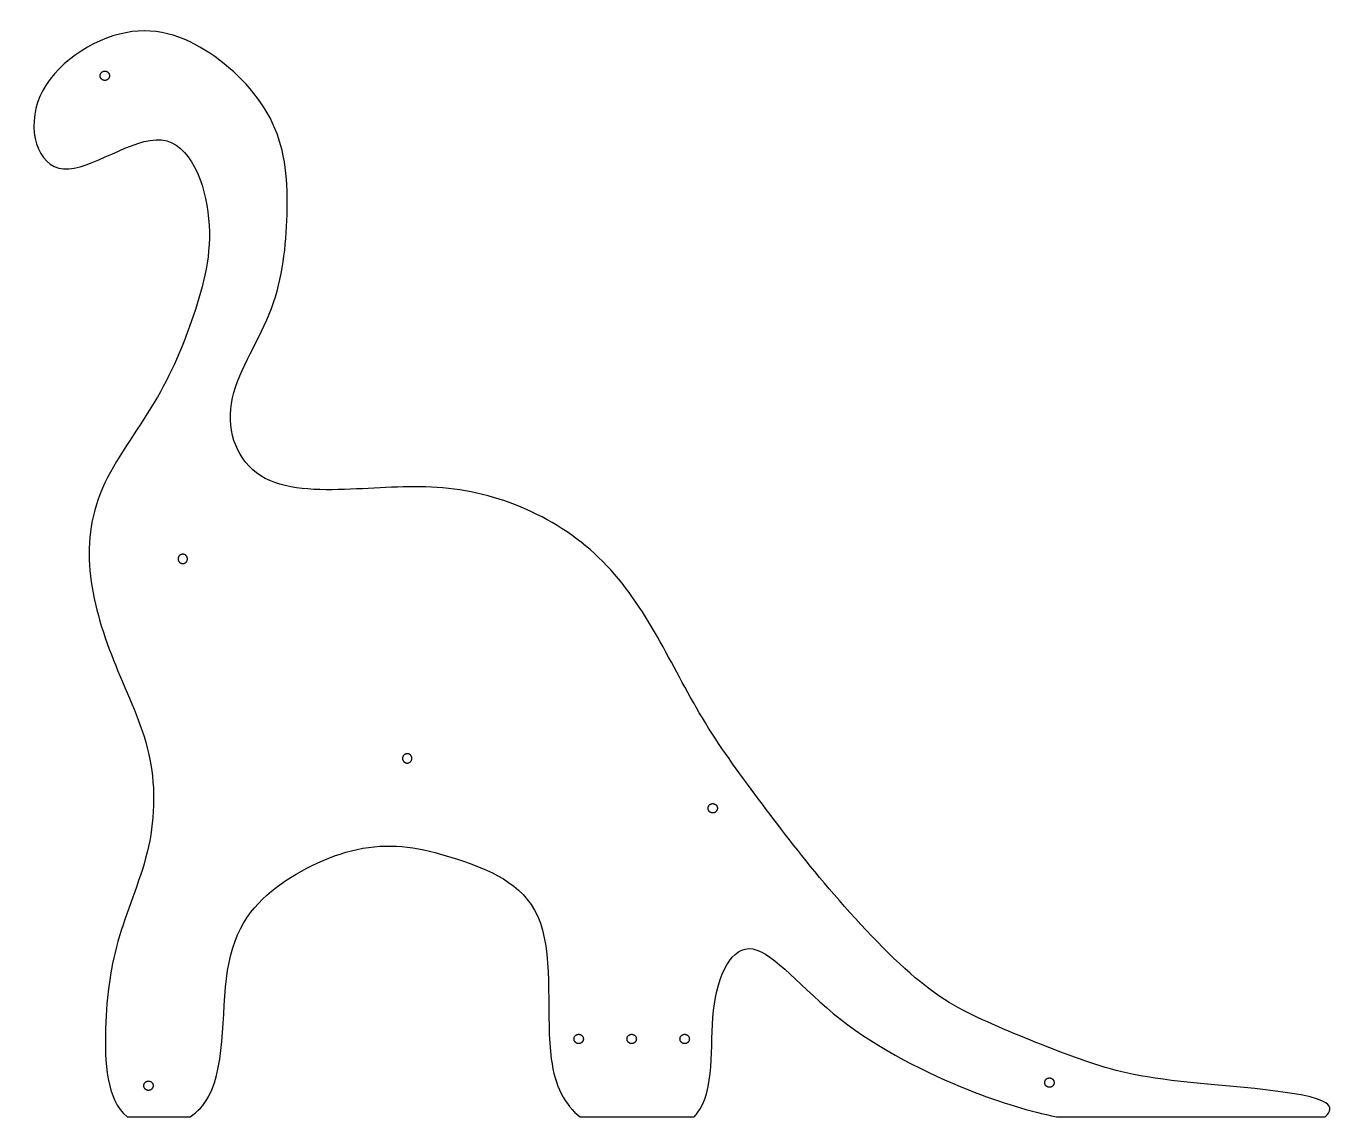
# Model space of a CAD drawing. Header units: millimetres. Extents: x -192 to 226, y -169 to 181.
import ezdxf

# ---------------------------------------------------------------- set-up
doc = ezdxf.new("R2010")
doc.units = ezdxf.units.MM
doc.layers.add('Make2D$可见线$曲线', color=7, linetype='Continuous', true_color=0x000000)

msp = doc.modelspace()

# ---------------------------------------------------------------- linework, layer by layer
at = {"layer": 'Make2D$可见线$曲线', "color": 5, "lineweight": -3, "true_color": 0x0000ff}
for points, knots in [([(224.37, -169.09, -4.8), (226.16, -167.48, -4.8), (227.47, -161.29, -4.8), (169.38, -158.18, -4.8), (146.98, -151.45, -4.8), (116.12, -139.12, -4.8), (94.45, -128.28, -4.8), (63.33, -94.58, -4.8), (43.81, -68.9, -4.8), (24.46, -42.69, -4.8), (11.66, -16.69, -4.8), (-4.68, 9.11, -4.8), (-29.42, 26.63, -4.8), (-58.79, 34.48, -4.8), (-87.6, 31.77, -4.8), (-120.8, 32.01, -4.8), (-131.65, 59.61, -4.8), (-111.68, 88.18, -4.8), (-107.86, 118.32, -4.8), (-109.13, 149.19, -4.8), (-130.79, 173.08, -4.8), (-158.94, 184.71, -4.8), (-195.81, 160.43, -4.8), (-185.45, 123.4, -4.8), (-144.48, 156.26, -4.8), (-130.08, 117.56, -4.8), (-138.05, 87.77, -4.8), (-149.65, 59.98, -4.8), (-170.96, 32.7, -4.8), (-173.75, 4.54, -4.8), (-164.29, -24.66, -4.8), (-150.79, -51.81, -4.8), (-151, -82.85, -4.8), (-163.85, -111.02, -4.8), (-167.84, -139.04, -4.8), (-166.6, -163.61, -4.8), (-159.98, -169.09, -4.8)], [16.652038, 16.652038, 16.652038, 16.652038, 17, 18, 19, 20, 21, 22, 23, 24, 25, 26, 27, 28, 29, 30, 31, 32, 33, 34, 35, 36, 37, 38, 39, 40, 41, 42, 43, 44, 45, 46, 47, 48, 49, 49.983273, 49.983273, 49.983273, 49.983273]), ([(-139.76, -169.09, -4.8), (-137.4, -167.51, -4.8), (-127.58, -157.19, -4.8), (-131.71, -113.57, -4.8), (-110.5, -91.7, -4.8), (-80.27, -79.24, -4.8), (-52.85, -85.88, -4.8), (-20.85, -99.76, -4.8), (-27.33, -150.37, -4.8), (-19.59, -165.21, -4.8), (-14.66, -169.09, -4.8)], [0.730188, 0.730188, 0.730188, 0.730188, 1, 2, 3, 4, 5, 6, 7, 7.675803, 7.675803, 7.675803, 7.675803]), ([(21.87, -169.09, -4.8), (22.23, -168.73, -4.8), (28.86, -161.27, -4.8), (24.99, -132.7, -4.8), (38.51, -104.74, -4.8), (65.45, -139.67, -4.8), (110.55, -161.93, -4.8), (129.7, -167.28, -4.8), (138.15, -169.09, -4.8)], [8.945346, 8.945346, 8.945346, 8.945346, 9, 10, 11, 12, 13, 13.866681, 13.866681, 13.866681, 13.866681])]:
    msp.add_open_spline(points, degree=3, knots=knots, dxfattribs=at)
for points, knots in [([(-165.61, 164.91, -4.8), (-165.61, 166.41, -4.8), (-167.11, 166.41, -4.8), (-168.61, 166.41, -4.8), (-168.61, 164.91, -4.8), (-168.61, 163.41, -4.8), (-167.11, 163.41, -4.8), (-165.61, 163.41, -4.8), (-165.61, 164.91, -4.8)], [0, 0, 0, 2.356194, 2.356194, 4.712389, 4.712389, 7.068583, 7.068583, 9.424778, 9.424778, 9.424778]), ([(-140.61, 9.91, -4.8), (-140.61, 8.41, -4.8), (-142.11, 8.41, -4.8), (-143.61, 8.41, -4.8), (-143.61, 9.91, -4.8), (-143.61, 11.41, -4.8), (-142.11, 11.41, -4.8), (-140.61, 11.41, -4.8), (-140.61, 9.91, -4.8)], [-9.424778, -9.424778, -9.424778, -7.068583, -7.068583, -4.712389, -4.712389, -2.356194, -2.356194, 0, 0, 0]), ([(-68.61, -54.09, -4.8), (-68.61, -55.59, -4.8), (-70.11, -55.59, -4.8), (-71.61, -55.59, -4.8), (-71.61, -54.09, -4.8), (-71.61, -52.59, -4.8), (-70.11, -52.59, -4.8), (-68.61, -52.59, -4.8), (-68.61, -54.09, -4.8)], [-9.424778, -9.424778, -9.424778, -7.068583, -7.068583, -4.712389, -4.712389, -2.356194, -2.356194, 0, 0, 0]), ([(29.39, -70.09, -4.8), (29.39, -68.59, -4.8), (27.89, -68.59, -4.8), (26.39, -68.59, -4.8), (26.39, -70.09, -4.8), (26.39, -71.59, -4.8), (27.89, -71.59, -4.8), (29.39, -71.59, -4.8), (29.39, -70.09, -4.8)], [0, 0, 0, 2.356194, 2.356194, 4.712389, 4.712389, 7.068583, 7.068583, 9.424778, 9.424778, 9.424778]), ([(-13.61, -144.09, -4.8), (-13.61, -142.59, -4.8), (-15.11, -142.59, -4.8), (-16.61, -142.59, -4.8), (-16.61, -144.09, -4.8), (-16.61, -145.59, -4.8), (-15.11, -145.59, -4.8), (-13.61, -145.59, -4.8), (-13.61, -144.09, -4.8)], [0, 0, 0, 2.356194, 2.356194, 4.712389, 4.712389, 7.068583, 7.068583, 9.424778, 9.424778, 9.424778]), ([(3.39, -144.09, -4.8), (3.39, -142.59, -4.8), (1.89, -142.59, -4.8), (0.39, -142.59, -4.8), (0.39, -144.09, -4.8), (0.39, -145.59, -4.8), (1.89, -145.59, -4.8), (3.39, -145.59, -4.8), (3.39, -144.09, -4.8)], [0, 0, 0, 2.356194, 2.356194, 4.712389, 4.712389, 7.068583, 7.068583, 9.424778, 9.424778, 9.424778]), ([(20.39, -144.09, -4.8), (20.39, -142.59, -4.8), (18.89, -142.59, -4.8), (17.39, -142.59, -4.8), (17.39, -144.09, -4.8), (17.39, -145.59, -4.8), (18.89, -145.59, -4.8), (20.39, -145.59, -4.8), (20.39, -144.09, -4.8)], [0, 0, 0, 2.356194, 2.356194, 4.712389, 4.712389, 7.068583, 7.068583, 9.424778, 9.424778, 9.424778]), ([(-151.61, -159.09, -4.8), (-151.61, -157.59, -4.8), (-153.11, -157.59, -4.8), (-154.61, -157.59, -4.8), (-154.61, -159.09, -4.8), (-154.61, -160.59, -4.8), (-153.11, -160.59, -4.8), (-151.61, -160.59, -4.8), (-151.61, -159.09, -4.8)], [0, 0, 0, 2.356194, 2.356194, 4.712389, 4.712389, 7.068583, 7.068583, 9.424778, 9.424778, 9.424778]), ([(137.39, -158.09, -4.8), (137.39, -156.59, -4.8), (135.89, -156.59, -4.8), (134.39, -156.59, -4.8), (134.39, -158.09, -4.8), (134.39, -159.59, -4.8), (135.89, -159.59, -4.8), (137.39, -159.59, -4.8), (137.39, -158.09, -4.8)], [0, 0, 0, 2.356194, 2.356194, 4.712389, 4.712389, 7.068583, 7.068583, 9.424778, 9.424778, 9.424778])]:
    msp.add_rational_spline(points, [1, 0.707106781187, 1, 0.707106781187, 1, 0.707106781187, 1, 0.707106781187, 1], degree=2, knots=knots, dxfattribs=at)
for points in [[(-159.98, -169.09, -4.8), (-149.87, -169.09, -4.8), (-139.76, -169.09, -4.8)], [(-14.66, -169.09, -4.8), (3.6, -169.09, -4.8), (21.87, -169.09, -4.8)], [(138.15, -169.09, -4.8), (181.26, -169.09, -4.8), (224.37, -169.09, -4.8)]]:
    msp.add_open_spline(points, degree=2, dxfattribs=at)

doc.saveas('drawing.dxf')
